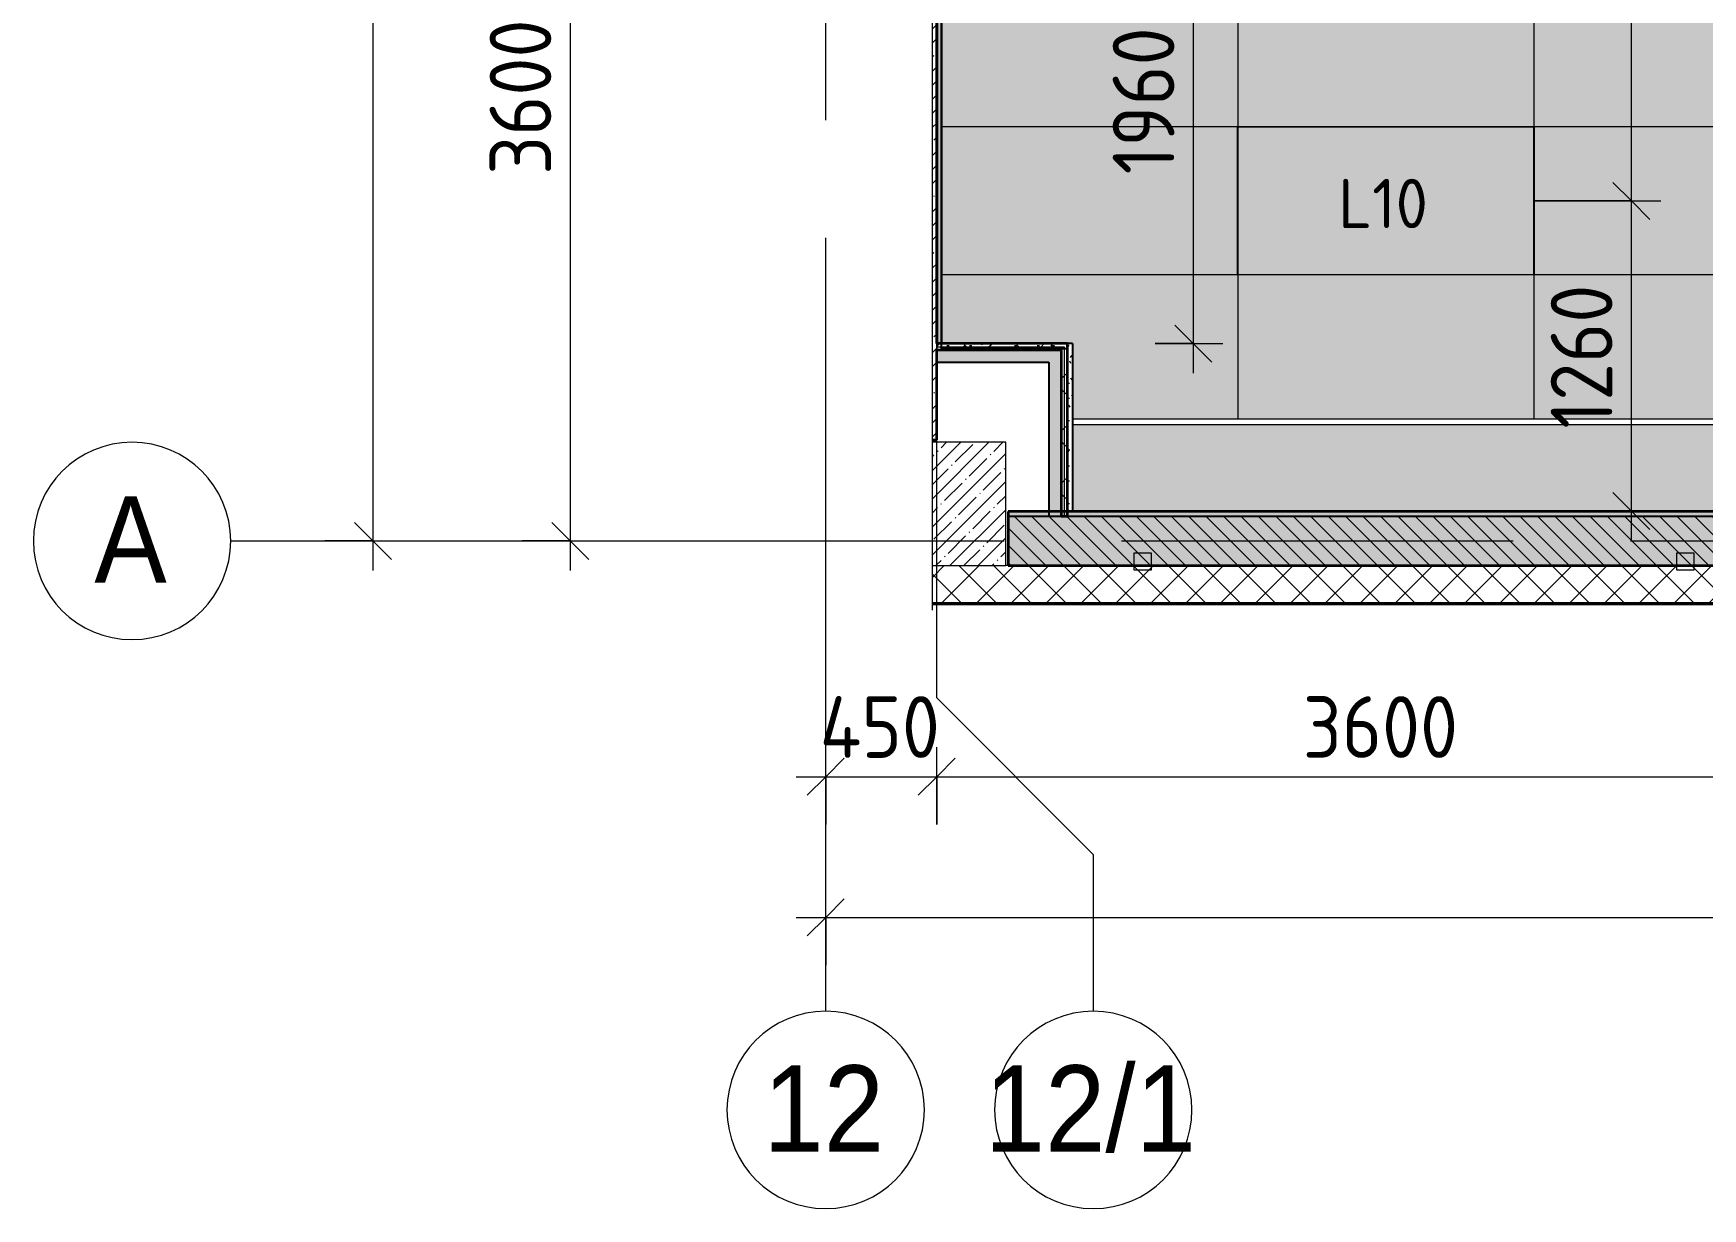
# Model space of a CAD drawing. Header units: millimetres. Extents: x 35098 to 231722, y -8553 to 29000.
# Drawn here: x 35098 to 41865, y -2706 to 2057 of the extents above; entities that cross this region are included whole.
import ezdxf

# ---------------------------------------------------------------- set-up
doc = ezdxf.new("R2010")
doc.units = ezdxf.units.MM
doc.linetypes.add('Осевая', pattern=[3175, 635, -476.25, 1587.5, -476.25])
for name, color, linetype, lineweight in [('A-ANNO-DIMS', 7, 'Continuous', 9), ('A-ANNO-DIMS-100', 7, 'Continuous', 9), ('A-CLNG-PATT', 7, 'Continuous', 9), ('A-DETL-GENF', 7, 'Continuous', 9), ('A-GLAZ', 7, 'Continuous', 9), ('A-GLAZ-1', 7, 'Continuous', 13), ('A-WALL', 7, 'Continuous', 9), ('E-LITE-EQPM-IDEN', 7, 'Continuous', 9), ('I-WALL', 7, 'Continuous', 9), ('S-COLS', 7, 'Continuous', 9), ('Оси', 7, 'Continuous', 9), ('Оси-1', 7, 'Continuous', 20), ('Оси-2', 7, 'Осевая', 9)]:
    doc.layers.add(name, color=color, linetype=linetype, lineweight=lineweight)
for name, color, linetype, lineweight, true_color in [('A-ANNO-NOTE', 1, 'Continuous', 9, 0xff0000), ('A-CLNG-1', 7, 'Continuous', 9, 0xc0c0c0), ('A-WALL-1', 7, 'Continuous', 25, 0x3c3c3c), ('A-WALL-2', 7, 'Continuous', 13, 0x3c3c3c), ('A-WALL-3', 7, 'Continuous', 35, 0x3c3c3c), ('A-WALL-FNSH-1', 7, 'Continuous', 9, 0x3c3c3c), ('A-WALL-FNSH-2', 7, 'Continuous', 13, 0x3c3c3c)]:
    doc.layers.add(name, color=color, linetype=linetype, lineweight=lineweight, true_color=true_color)
doc.layers.add('A-CLNG-PATT-1', color=7, linetype='Continuous', lineweight=9, transparency=1)
doc.styles.add('Arial', font='arial.ttf', dxfattribs={"width": 0.9, "height": 350})
doc.styles.add('GOST Common', font='GOST_Common.ttf', dxfattribs={"height": 200})
doc.styles.add('ISOCPEUR', font='isocpeur.ttf', dxfattribs={"width": 0.9, "height": 250})
doc.dimstyles.new('ISO-2_5_0_9К_БОЛЬШОЙ', dxfattribs={"dimscale": 304.8, "dimtxt": 248.995294, "dimasz": 0.492126, "dimexe": 0.393701, "dimexo": 0.984252, "dimgap": 0, "dimtad": 1, "dimdec": 0, "dimrnd": 10, "dimzin": 0, "dimdsep": 46, "dimtxsty": 'ISOCPEUR', "dimblk1": 'OBLIQUE', "dimblk2": 'OBLIQUE', "dimsah": 1, "dimcen": 0.09, "dimdle": 0.393701, "dimazin": 0, "dimtfac": 1, "dimtdec": 4, "dimtix": 1, "dimtmove": 0, "dimatfit": 3, "dimfxl": 1, "dimtvp": 1, "dimtolj": 1, "dimtzin": 0, "dimarcsym": 2})
doc.dimstyles.new('ISO-2_5_0_9К_БОЛЬШОЙ_1', dxfattribs={"dimscale": 304.8, "dimtxt": 248.995294, "dimasz": 0.492126, "dimexe": 0.393701, "dimexo": 0.984252, "dimgap": 0, "dimtad": 1, "dimdec": 0, "dimrnd": 10, "dimzin": 0, "dimdsep": 46, "dimtxsty": 'ISOCPEUR', "dimblk1": 'OBLIQUE', "dimblk2": 'OBLIQUE', "dimsah": 1, "dimcen": 0.09, "dimdle": 0.393701, "dimazin": 0, "dimtfac": 1, "dimtdec": 4, "dimtix": 1, "dimtmove": 2, "dimatfit": 3, "dimfxl": 1, "dimtvp": 1, "dimtolj": 1, "dimtzin": 0, "dimarcsym": 2})
pattern_1 = [(45, (0, 0), (-57.02463, 57.02463), []), (45, (57.025, 0), (-57.02463, 57.02463), [100.806, -20.161, 3.353, -16.808])]
pattern_2 = [(0, (0, 0), (121.92, 30.48), [10.058, -81.382, 10.058, -81.382, -487.68]), (0, (0, 0), (121.92, 30.48), [-182.88, 10.058, -172.822, 10.058, -81.382, -213.36]), (0, (0, 0), (121.92, 30.48), [-457.2, 10.058, -50.902, 10.058, -142.342]), (120, (45.72, 15.24), (-87.356454, 90.345817), [10.058, -81.382, 10.058, -81.382, -487.68]), (120, (45.72, 15.24), (-87.356454, 90.345817), [-182.88, 10.058, -172.822, 10.058, -81.382, -213.36]), (120, (45.72, 15.24), (-87.356454, 90.345817), [-457.2, 10.058, -50.902, 10.058, -142.342]), (240, (60.96, 76.2), (-34.563546, -120.825817), [10.058, -81.382, 10.058, -81.382, -487.68]), (240, (60.96, 76.2), (-34.563546, -120.825817), [-182.88, 10.058, -172.822, 10.058, -81.382, -213.36]), (240, (60.96, 76.2), (-34.563546, -120.825817), [-457.2, 10.058, -50.902, 10.058, -142.342])]
pattern_3 = [(45, (0, 0), (-106.066, 106.066), []), (135, (0, 0), (-106.066, -106.066), [])]

# ---------------------------------------------------------------- blocks, each defined once
blk = doc.blocks.new('BSC_Колонна _Прямоугольная - 500х500-V5-План расстановки осветительного оборудования 2 этажа в осях 12-23')
at = {"layer": 'S-COLS'}
h = blk.add_hatch(dxfattribs=at)
h.set_pattern_fill('FP_6', color=256, style=0, pattern_type=2)
h.set_pattern_definition([(45, (-38790, -150), (-57.02463, 57.02463), []), (45, (-38732.975, -150), (-57.02463, 57.02463), [100.806, -20.161, 3.353, -16.808])])
h.paths.add_polyline_path([(-47.3, -250), (250, -250), (250, 250), (-47.3, 250), (-47.3, 184.7)])
for p, q in [((250, 250), (-47.3, 250)), ((250, -250), (250, 250)), ((-47.3, -250), (250, -250))]:
    blk.add_line(p, q, dxfattribs=at)
blk = doc.blocks.new('120_Окно_СКБ_2Ст - 120_Окно_СКБ_2Ст 3100х2500 _мал_ створка слева-2_-22446420-План расстановки осветительного оборудования 2 этажа в осях 12-23')
at = {"layer": 'A-GLAZ-1'}
for p, q in [((-1550, -127), (-1550, -57)), ((-1550, -57), (-1480, -57)), ((-1480, -57), (-1480, -127)), ((-720, -127), (-720, -57)), ((-720, -57), (-650, -57)), ((-650, -57), (-650, -127)), ((1480, -127), (1480, -57)), ((1480, -57), (1550, -57)), ((1550, -57), (1550, -127)), ((-1480, -127), (-1550, -127)), ((-650, -127), (-720, -127)), ((1550, -127), (1480, -127))]:
    blk.add_line(p, q, dxfattribs=at)
blk = doc.blocks.new('DET_L_Линия разрыва - М100-30654842-План расстановки осветительного оборудования 2 этажа в осях 12-23')
at = {"layer": 'A-DETL-GENF'}
blk.add_line((24079.7, 0), (12339.9, 0), dxfattribs=at)
blk = doc.blocks.new('Ось сетки - D8-29747960-План расстановки осветительного оборудования 2 этажа в осях 12-23')
at = {"layer": 'Оси-1'}
for start, end in [(360, 180), (180, 360)]:
    blk.add_arc((0, 0), 4, start, end, dxfattribs=at)
blk = doc.blocks.new('DIMBLOCK12-План расстановки осветительного оборудования 2 этажа в осях 12-23')
at = {"layer": 'A-ANNO-DIMS-100', "lineweight": 20}
for p, q in [((37274.3, 3600), (37199.3, 3675)), ((37274.3, 3600), (37349.3, 3525)), ((37274.3, 0), (37199.3, 75)), ((37274.3, 0), (37349.3, -75))]:
    blk.add_line(p, q, dxfattribs=at)
at = {"layer": 'A-ANNO-DIMS-100'}
for p, q in [((37080.3, 3600), (37394.3, 3600)), ((37274.3, 3600), (37080.3, 3600)), ((37274.3, 3600), (37274.3, -120)), ((37080.3, 0), (37394.3, 0)), ((37274.3, 0), (37080.3, 0))]:
    blk.add_line(p, q, dxfattribs=at)
at = {"layer": 'A-ANNO-DIMS-100', "color": 0, "insert": (36947.7, 1484), "char_height": 250, "width": 758.478, "attachment_point": 1, "rotation": 90, "line_spacing_factor": 1.149209, "style": 'ISOCPEUR'}
blk.add_mtext('3600', dxfattribs=at)
blk = doc.blocks.new('_Oblique')
at = {"color": 0, "linetype": 'ByBlock', "lineweight": -2}
blk.add_line((-0.5, -0.5), (0.5, 0.5), dxfattribs=at)
blk = doc.blocks.new('DIMBLOCK13-План расстановки осветительного оборудования 2 этажа в осях 12-23')
at = {"layer": 'A-ANNO-DIMS-100', "lineweight": 20}
for p, q in [((36474.3, 27000), (36399.3, 27075)), ((36474.3, 27000), (36549.3, 26925)), ((36474.3, 0), (36399.3, 75)), ((36474.3, 0), (36549.3, -75))]:
    blk.add_line(p, q, dxfattribs=at)
at = {"layer": 'A-ANNO-DIMS-100'}
for p, q in [((36474.3, 27120), (36474.3, -120)), ((36280.3, 27000), (36594.3, 27000)), ((36474.3, 27000), (36280.3, 27000)), ((36280.3, 0), (36594.3, 0)), ((36474.3, 0), (36280.3, 0))]:
    blk.add_line(p, q, dxfattribs=at)
at = {"layer": 'A-ANNO-DIMS-100', "color": 0, "insert": (36147.7, 13572), "char_height": 250, "width": 948.097, "attachment_point": 1, "rotation": 90, "line_spacing_factor": 1.149209, "style": 'ISOCPEUR'}
blk.add_mtext('27000', dxfattribs=at)
blk = doc.blocks.new('DIMBLOCK14-План расстановки осветительного оборудования 2 этажа в осях 12-23')
at = {"layer": 'A-ANNO-DIMS-100'}
for p, q in [((38310, -1149.7), (38310, -835.8)), ((38760, -1149.7), (38760, -835.8)), ((38190, -955.8), (38760, -955.8)), ((38310, -955.8), (38310, -1149.7)), ((38760, -955.8), (38760, -1149.7))]:
    blk.add_line(p, q, dxfattribs=at)
at = {"layer": 'A-ANNO-DIMS-100', "lineweight": 20}
for p, q in [((38310, -955.8), (38385, -880.8)), ((38760, -955.8), (38835, -880.8)), ((38310, -955.8), (38235, -1030.8)), ((38760, -955.8), (38685, -1030.8))]:
    blk.add_line(p, q, dxfattribs=at)
at = {"layer": 'A-ANNO-DIMS-100', "color": 0, "insert": (38286, -629.2), "char_height": 250, "width": 597.589, "attachment_point": 1, "line_spacing_factor": 1.149209, "style": 'ISOCPEUR'}
blk.add_mtext('450', dxfattribs=at)
blk = doc.blocks.new('DIMBLOCK15-План расстановки осветительного оборудования 2 этажа в осях 12-23')
at = {"layer": 'A-ANNO-DIMS-100'}
for p, q in [((38760, -1149.7), (38760, -835.8)), ((42360, -1149.7), (42360, -835.8)), ((38760, -955.8), (42360, -955.8)), ((38760, -955.8), (38760, -1149.7)), ((42360, -955.8), (42360, -1149.7))]:
    blk.add_line(p, q, dxfattribs=at)
at = {"layer": 'A-ANNO-DIMS-100', "lineweight": 20}
for p, q in [((38760, -955.8), (38835, -880.8)), ((42360, -955.8), (42435, -880.8)), ((38760, -955.8), (38685, -1030.8)), ((42360, -955.8), (42285, -1030.8))]:
    blk.add_line(p, q, dxfattribs=at)
at = {"layer": 'A-ANNO-DIMS-100', "color": 0, "insert": (40244, -629.2), "char_height": 250, "width": 758.478, "attachment_point": 1, "line_spacing_factor": 1.149209, "style": 'ISOCPEUR'}
blk.add_mtext('3600', dxfattribs=at)
blk = doc.blocks.new('DIMBLOCK111-План расстановки осветительного оборудования 2 этажа в осях 12-23')
at = {"layer": 'A-ANNO-DIMS-100', "lineweight": 20}
for p, q in [((39800.2, 2761), (39725.2, 2836)), ((39800.2, 2761), (39875.2, 2686)), ((39800.2, 800), (39725.2, 875)), ((39800.2, 800), (39875.2, 725))]:
    blk.add_line(p, q, dxfattribs=at)
at = {"layer": 'A-ANNO-DIMS-100'}
for p, q in [((39706, 2761), (39920.2, 2761)), ((39800.2, 2761), (39706, 2761)), ((39800.2, 2761), (39800.2, 680)), ((39646.1, 800), (39920.2, 800)), ((39800.2, 800), (39646.1, 800))]:
    blk.add_line(p, q, dxfattribs=at)
at = {"layer": 'A-ANNO-DIMS-100', "color": 0, "insert": (39473.6, 1486), "char_height": 250, "width": 706.764, "attachment_point": 1, "rotation": 90, "line_spacing_factor": 1.149209, "style": 'ISOCPEUR'}
blk.add_mtext('1960', dxfattribs=at)
blk = doc.blocks.new('DIMBLOCK118-План расстановки осветительного оборудования 2 этажа в осях 12-23')
at = {"layer": 'A-ANNO-DIMS-100'}
for p, q in [((38310, -1719.8), (38310, -1405.8)), ((84560, -1719.8), (84560, -1405.8)), ((38190, -1525.8), (84680, -1525.8)), ((38310, -1525.8), (38310, -1719.8)), ((84560, -1525.8), (84560, -1719.8))]:
    blk.add_line(p, q, dxfattribs=at)
at = {"layer": 'A-ANNO-DIMS-100', "lineweight": 20}
for p, q in [((38310, -1525.8), (38385, -1450.8)), ((84560, -1525.8), (84635, -1450.8)), ((38310, -1525.8), (38235, -1600.8)), ((84560, -1525.8), (84485, -1600.8))]:
    blk.add_line(p, q, dxfattribs=at)
at = {"layer": 'A-ANNO-DIMS-100', "color": 0, "insert": (61028, -1199.2), "char_height": 250, "width": 976.828, "attachment_point": 1, "line_spacing_factor": 1.149209, "style": 'ISOCPEUR'}
blk.add_mtext('46250', dxfattribs=at)
blk = doc.blocks.new('DIMBLOCK160-План расстановки осветительного оборудования 2 этажа в осях 12-23')
at = {"layer": 'A-ANNO-DIMS-100', "lineweight": 20}
for p, q in [((41576.1, 1378.6), (41501.1, 1453.6)), ((41576.1, 1378.6), (41651.1, 1303.6)), ((41576.1, 121), (41501.1, 196)), ((41576.1, 121), (41651.1, 46))]:
    blk.add_line(p, q, dxfattribs=at)
at = {"layer": 'A-ANNO-DIMS-100'}
for p, q in [((41180, 1378.6), (41696.1, 1378.6)), ((41576.1, 1378.6), (41180, 1378.6)), ((41576.1, 1), (41576.1, 1378.6)), ((41770, 121), (41456.1, 121)), ((41576.1, 121), (41770, 121))]:
    blk.add_line(p, q, dxfattribs=at)
at = {"layer": 'A-ANNO-DIMS-100', "color": 0, "insert": (41249.4, 455.3), "char_height": 250, "width": 706.764, "attachment_point": 1, "rotation": 90, "line_spacing_factor": 1.149209, "style": 'ISOCPEUR'}
blk.add_mtext('1260', dxfattribs=at)
blk = doc.blocks.new('DIMBLOCK161-План расстановки осветительного оборудования 2 этажа в осях 12-23')
at = {"layer": 'A-ANNO-DIMS-100', "lineweight": 20}
for p, q in [((41576.1, 3778.6), (41501.1, 3853.6)), ((41576.1, 3778.6), (41651.1, 3703.6)), ((41576.1, 1378.6), (41501.1, 1453.6)), ((41576.1, 1378.6), (41651.1, 1303.6))]:
    blk.add_line(p, q, dxfattribs=at)
at = {"layer": 'A-ANNO-DIMS-100'}
for p, q in [((41180, 3778.6), (41696.1, 3778.6)), ((41576.1, 3778.6), (41180, 3778.6)), ((41576.1, 1378.6), (41576.1, 3778.6)), ((41180, 1378.6), (41696.1, 1378.6)), ((41576.1, 1378.6), (41180, 1378.6))]:
    blk.add_line(p, q, dxfattribs=at)
at = {"layer": 'A-ANNO-DIMS-100', "color": 0, "insert": (41249.4, 2250.6), "char_height": 250, "width": 787.208, "attachment_point": 1, "rotation": 90, "line_spacing_factor": 1.149209, "style": 'ISOCPEUR'}
blk.add_mtext('2400', dxfattribs=at)

msp = doc.modelspace()

# ---------------------------------------------------------------- hatches: boundary and pattern name
at = {"layer": 'A-ANNO-NOTE'}
for points in [[(47015.5, 495), (47389, 495), (47389, 7049), (46759, 7049), (46759, 7659), (44211, 7659), (44211, 7049), (42889, 7049), (42889, 7679), (39061, 7679), (39061, 7379), (38781, 7379), (38781, 800), (39310, 800), (39310, 495), (45561, 495)], [(41180.1, 1078.3), (39980.1, 1078.3), (39980.1, 1678.3), (41180.1, 1678.3), (41180.1, 1492.8)]]:
    msp.add_hatch(color=256, dxfattribs=at).paths.add_polyline_path(points)
at = {"layer": 'A-CLNG-PATT'}
h = msp.add_hatch(dxfattribs=at)
h.set_pattern_fill('FP_48', color=256, style=0, pattern_type=2)
h.set_pattern_definition([(0, (44781, 7079.5), (0, 600), []), (90, (44781, 7079.5), (-1200, 7e-14), [])])
h.paths.add_polyline_path([(47015.5, 495), (47389, 495), (47389, 7049), (46759, 7049), (46759, 7659), (44211, 7659), (44211, 7049), (42889, 7049), (42889, 7679), (39061, 7679), (39061, 7379), (38781, 7379), (38781, 800), (39310, 800), (39310, 495), (45561, 495)])
h.paths.add_polyline_path([(45980.1, 1078.3), (44780.1, 1078.3), (44780.1, 1678.3), (45980.1, 1678.3), (45980.1, 1492.8)])
h.paths.add_polyline_path([(42380.1, 1078.3), (42380.1, 1678.3), (43580.1, 1678.3), (43580.1, 1078.3), (42652, 1078.3)])
h.paths.add_polyline_path([(39980.1, 1078.3), (39980.1, 1678.3), (41180.1, 1678.3), (41180.1, 1078.3)])
h.paths.add_polyline_path([(45980.1, 3478.3), (44780.1, 3478.3), (44780.1, 4078.3), (45980.1, 4078.3)])
h.paths.add_polyline_path([(42380.1, 3478.3), (42380.1, 4078.3), (43580.1, 4078.3), (43580.1, 3478.3)])
h.paths.add_polyline_path([(41180.1, 3478.3), (39980.1, 3478.3), (39980.1, 4078.3), (41180.1, 4078.3), (41180.1, 3809.1)])
h.paths.add_polyline_path([(44780.1, 5878.3), (44780.1, 6478.3), (45980.1, 6478.3), (45980.1, 5878.3)])
h.paths.add_polyline_path([(42380.1, 5878.3), (42380.1, 6478.3), (43580.1, 6478.3), (43580.1, 5878.3)])
h.paths.add_polyline_path([(39980.1, 5878.3), (39980.1, 6478.3), (41180.1, 6478.3), (41180.1, 5878.3)])
at = {"layer": 'A-CLNG-PATT-1'}
h = msp.add_hatch(color=256, dxfattribs=at)
h.paths.add_polyline_path([(44106.5, 121), (47389, 121), (47389, 470), (43710, 470), (43710, 121)])
h.paths.add_polyline_path([(39743, 121), (42889, 121), (42889, 470), (39310, 470), (39310, 121)])
at = {"layer": 'A-WALL'}
h = msp.add_hatch(dxfattribs=at)
h.set_pattern_fill('FP_35', color=256, style=0, pattern_type=2)
h.set_pattern_definition([(135, (0, 0), (-35.35534, -35.35534), [])])
h.paths.add_polyline_path([(42910, -100), (42910, 100), (39050, 100), (39050, -100), (42652, -100)])
h = msp.add_hatch(dxfattribs=at)
h.set_pattern_fill('FP_20', color=256, style=0, pattern_type=2)
h.set_pattern_definition([(45, (0, 0), (-70.71068, 70.71068), []), (135, (0, 0), (-70.71068, -70.71068), [])])
h.paths.add_polyline_path([(74650.8, -250), (75700, -250), (75700, -100), (38742.7, -100), (38742.7, -250), (73923.6, -250)])
at = {"layer": 'I-WALL'}
h = msp.add_hatch(dxfattribs=at)
h.set_pattern_fill('FP_17', color=256, style=0, pattern_type=2)
h.set_pattern_definition(pattern_1)
h.paths.add_polyline_path([(38760, 410), (38760, 7400), (38742.7, 7400), (38742.7, 410)])
h = msp.add_hatch(dxfattribs=at)
h.set_pattern_fill('FP_46', color=256, style=0, pattern_type=2)
h.set_pattern_definition(pattern_2)
h.paths.add_polyline_path([(38760, 800), (38780, 800), (38780, 7380), (38760, 7380), (38760, 1492.8)])
h = msp.add_hatch(dxfattribs=at)
h.set_pattern_fill('FP_55', color=256, style=0, pattern_type=2)
h.set_pattern_definition(pattern_3)
h.paths.add_polyline_path([(39277.5, 787.5), (39290, 787.5), (39290, 800), (38760, 800), (38760, 787.5), (39015.8, 787.5)])
h = msp.add_hatch(dxfattribs=at)
h.set_pattern_fill('FP_55', color=256, style=0, pattern_type=2)
h.set_pattern_definition(pattern_3)
h.paths.add_polyline_path([(39265, 775), (39277.5, 775), (39277.5, 787.5), (38760, 787.5), (38760, 775), (39015.8, 775)])
for points in [[(39215, 725), (39265, 725), (39265, 775), (38760, 775), (38760, 725), (39015.8, 725)], [(39265, 100), (39265, 725), (39215, 725), (39215, 100)]]:
    msp.add_hatch(color=256, dxfattribs=at).paths.add_polyline_path(points)
h = msp.add_hatch(dxfattribs=at)
h.set_pattern_fill('FP_46', color=256, style=0, pattern_type=2)
h.set_pattern_definition(pattern_2)
h.paths.add_polyline_path([(39290, 780), (39290, 800), (38780, 800), (38780, 780), (39015.8, 780)])
h = msp.add_hatch(dxfattribs=at)
h.set_pattern_fill('FP_55', color=256, style=0, pattern_type=2)
h.set_pattern_definition(pattern_3)
h.paths.add_polyline_path([(39265, 100), (39277.5, 100), (39277.5, 775), (39265, 775), (39265, 334.7)])
h = msp.add_hatch(dxfattribs=at)
h.set_pattern_fill('FP_55', color=256, style=0, pattern_type=2)
h.set_pattern_definition(pattern_3)
h.paths.add_polyline_path([(39290, 100), (39290, 787.5), (39277.5, 787.5), (39277.5, 100)])
h = msp.add_hatch(dxfattribs=at)
h.set_pattern_fill('FP_46', color=256, style=0, pattern_type=2)
h.set_pattern_definition(pattern_2)
h.paths.add_polyline_path([(39290, 120), (39310, 121), (39310, 800), (39290, 800), (39290, 334.7)])
h = msp.add_hatch(dxfattribs=at)
h.set_pattern_fill('FP_17', color=256, style=0, pattern_type=2)
h.set_pattern_definition(pattern_1)
h.paths.add_polyline_path([(65196.6, -100), (65410, -100), (65410, 120), (61410, 120), (61410, -100), (64469.4, -100)])
h.paths.add_polyline_path([(60910, -100), (60910, 120), (56910, 120), (56910, -100), (60105.9, -100)])
h.paths.add_polyline_path([(52410, -100), (56410, -100), (56410, 120), (52410, 120), (52410, 65.6)])
h.paths.add_polyline_path([(51379, -100), (51910, -100), (51910, 120), (47910, 120), (47910, -100), (49924.5, -100)])
h.paths.add_polyline_path([(47410, -100), (47410, 120), (43410, 120), (43410, -100), (47015.5, -100)])
h.paths.add_polyline_path([(42910, -100), (42910, 120), (39050, 120), (39050, -100), (42652, -100)])
h = msp.add_hatch(dxfattribs=at)
h.set_pattern_fill('FP_46', color=256, style=0, pattern_type=2)
h.set_pattern_definition(pattern_2)
h.paths.add_polyline_path([(42890, 100), (42890, 120), (39290, 120), (39290, 100), (42652, 100)])

# ---------------------------------------------------------------- linework, layer by layer
at = {"layer": 'A-ANNO-NOTE'}
for p, q in [((38781, 7379), (38781, 800)), ((39980.1, 1078.3), (39980.1, 1678.3)), ((39980.1, 1678.3), (41180.1, 1678.3)), ((39982.5, 1678.6), (41182.5, 1678.6)), ((39982.5, 1078.6), (39982.5, 1678.6)), ((41180.1, 1678.3), (41180.1, 1492.8)), ((41182.5, 1678.6), (41182.5, 1078.6)), ((41180.1, 1492.8), (41180.1, 1078.3)), ((41180.1, 1078.3), (39980.1, 1078.3)), ((41182.5, 1078.6), (39982.5, 1078.6)), ((38781, 800), (39310, 800)), ((39310, 800), (39310, 495)), ((39310, 495), (45561, 495))]:
    msp.add_line(p, q, dxfattribs=at)
at = {"layer": 'A-CLNG-1'}
for p, q in [((39980.1, 1078.3), (39980.1, 1678.3)), ((39980.1, 1678.3), (41180.1, 1678.3)), ((41180.1, 1678.3), (41180.1, 1078.3)), ((41180.1, 1078.3), (39980.1, 1078.3)), ((38781, 801), (38781, 800)), ((39310, 495), (47389, 495)), ((42889, 470), (39310, 470)), ((39310, 121), (39311, 121))]:
    msp.add_line(p, q, dxfattribs=at)
at = {"layer": 'A-WALL'}
for p, q in [((38760, 800), (38760, 775)), ((38760, 787.5), (39277.5, 787.5)), ((39277.5, 787.5), (39277.5, 100)), ((38742.7, -250), (75850, -250))]:
    msp.add_line(p, q, dxfattribs=at)
at = {"layer": 'A-WALL-1'}
for p, q in [((38780, 780), (38780, 7380)), ((38780, 780), (39290, 780)), ((39310, 800), (39290, 800)), ((39310, 800), (39310, 120)), ((38760, 725), (39215, 725)), ((39215, 725), (39215, 100)), ((39050, 100), (39265, 100)), ((39290, 100), (42890, 100))]:
    msp.add_line(p, q, dxfattribs=at)
at = {"layer": 'A-WALL-2'}
msp.add_line((39050, -100), (39040, -100), dxfattribs=at)
at = {"layer": 'A-WALL-3'}
for p, q in [((38760, 800), (38760, 7400)), ((38760, 7380), (38760, 800)), ((39290, 800), (38760, 800)), ((38760, 410), (38760, 775)), ((38760, 775), (39265, 775)), ((39265, 775), (39265, 100)), ((39290, 100), (39290, 800)), ((38742.7, 410), (38760, 410)), ((42910, 120), (39050, 120)), ((39050, 120), (39050, -100)), ((39265, 100), (39290, 100)), ((39050, -100), (42910, -100))]:
    msp.add_line(p, q, dxfattribs=at)
at = {"layer": 'A-WALL-FNSH-1'}
msp.add_line((38742.7, -258), (75858, -258), dxfattribs=at)
at = {"layer": 'A-WALL-FNSH-2'}
for p, q in [((38781, 801), (38781, 7380)), ((39311, 801), (38781, 801)), ((39311, 121), (39311, 801)), ((42889, 121), (39311, 121)), ((38742.7, -253), (75853, -253))]:
    msp.add_line(p, q, dxfattribs=at)
at = {"layer": 'Оси'}
for p, q in [((38760, -636.3), (38760, 1863.7)), ((38310, -1906.3), (38310, 593.7)), ((35898.2, 0), (38398.2, 0)), ((38760, -636.3), (39395, -1271.3)), ((39395, -1271.3), (39395, -1906.3))]:
    msp.add_line(p, q, dxfattribs=at)
at = {"layer": 'Оси-2'}
for p, q in [((38310, 593.7), (38310, 21277.7)), ((38760, 1863.7), (38760, 12700)), ((38398.2, 0), (82450, 0))]:
    msp.add_line(p, q, dxfattribs=at)

# ---------------------------------------------------------------- block references
at = {"layer": 'A-DETL-GENF', "rotation": 270.0000000000003}
msp.add_blockref('DET_L_Линия разрыва - М100-30654842-План расстановки осветительного оборудования 2 этажа в осях 12-23', (38742.7, 23799.7), dxfattribs=at)
at = {"layer": 'A-GLAZ', "rotation": 180}
msp.add_blockref('120_Окно_СКБ_2Ст - 120_Окно_СКБ_2Ст 3100х2500 _мал_ створка слева-2_-22446420-План расстановки осветительного оборудования 2 этажа в осях 12-23', (41110, -175), dxfattribs=at)
at = {"layer": 'S-COLS'}
msp.add_blockref('BSC_Колонна _Прямоугольная - 500х500-V5-План расстановки осветительного оборудования 2 этажа в осях 12-23', (38790, 150), dxfattribs=at)
at = {"layer": 'Оси-1', "xscale": 99.99999999999993, "yscale": 99.99999999999993, "zscale": 99.99999999999993, "rotation": 269.9999999999994}
msp.add_blockref('Ось сетки - D8-29747960-План расстановки осветительного оборудования 2 этажа в осях 12-23', (35498.2, 0), dxfattribs=at)
at = {"layer": 'Оси-1', "xscale": 99.99999999999993, "yscale": 99.99999999999993, "zscale": 99.99999999999993}
for p in [(38310, -2306.3), (39395, -2306.3)]:
    msp.add_blockref('Ось сетки - D8-29747960-План расстановки осветительного оборудования 2 этажа в осях 12-23', p, dxfattribs=at)

# ---------------------------------------------------------------- texts
at = {"layer": 'E-LITE-EQPM-IDEN', "insert": (40387.9, 1467.9), "char_height": 200, "width": 472.996, "attachment_point": 1, "style": 'GOST Common'}
msp.add_mtext('L10', dxfattribs=at)
at = {"layer": 'Оси', "char_height": 350, "attachment_point": 1, "style": 'Arial'}
for s, insert, width in [('\\fArial|b0|i0|c204|p34|;\\W.9;А', (35345.4, 181), 360.759), ('12', (38057.4, -2125.6), 606.076), ('12/1', (38954.7, -2125.6), 1060.633)]:
    msp.add_mtext(s, dxfattribs=dict(at, insert=insert, width=width))

# ---------------------------------------------------------------- dimensions: what is measured, and where the dimension line sits
at = {"layer": 'A-ANNO-DIMS'}
dim = msp.add_linear_dim(base=(36474.3, 0), p1=(36580.3, 27000), p2=(36580.3, 0), angle=90, dimstyle='ISO-2_5_0_9К_БОЛЬШОЙ_1', override={"dimpost": '<>', "dimfxl": 26999.999823}, dxfattribs=at)
dim.commit()
dim.dimension.update_dxf_attribs({"geometry": 'DIMBLOCK13-План расстановки осветительного оборудования 2 этажа в осях 12-23', "text_midpoint": (36314.3, 14046), "dimtype": 160, "text_rotation": 90})
for base, p1, p2, override, picture, middle in [((41576.1, 3778.6), (40880, 1378.6), (40880, 3778.6), {"dimpost": '<>', "dimfxl": 2400}, 'DIMBLOCK161-План расстановки осветительного оборудования 2 этажа в осях 12-23', (41451.1, 2578.6)), ((37274.3, 0), (37380.3, 3600), (37380.3, 0), {"dimpost": '<>', "dimfxl": 3600}, 'DIMBLOCK12-План расстановки осветительного оборудования 2 этажа в осях 12-23', (37149.3, 1800)), ((39800.2, 800), (39406, 2761), (39346.1, 800), {"dimpost": '<>', "dimfxl": 1961.910402}, 'DIMBLOCK111-План расстановки осветительного оборудования 2 этажа в осях 12-23', (39675.2, 1780.5)), ((41576.1, 1378.6), (41470, 121), (40880, 1378.6), {"dimpost": '<>', "dimfxl": 1389.148028}, 'DIMBLOCK160-План расстановки осветительного оборудования 2 этажа в осях 12-23', (41451.1, 749.8))]:
    dim = msp.add_linear_dim(base=base, p1=p1, p2=p2, angle=90, dimstyle='ISO-2_5_0_9К_БОЛЬШОЙ', override=override, dxfattribs=at)
    dim.commit()
    dim.dimension.update_dxf_attribs({"geometry": picture, "text_midpoint": middle})
for base, p1, p2, override, picture, middle in [((38760, -955.8), (38310, -849.7), (38760, -849.7), {"dimpost": '<>', "dimfxl": 450}, 'DIMBLOCK14-План расстановки осветительного оборудования 2 этажа в осях 12-23', (38535, -830.8)), ((42360, -955.8), (38760, -849.7), (42360, -849.7), {"dimpost": '<>', "dimfxl": 3600}, 'DIMBLOCK15-План расстановки осветительного оборудования 2 этажа в осях 12-23', (40560, -830.8)), ((84560, -1525.8), (38310, -1419.8), (84560, -1419.8), {"dimpost": '<>', "dimfxl": 46250}, 'DIMBLOCK118-План расстановки осветительного оборудования 2 этажа в осях 12-23', (61435, -1400.8))]:
    dim = msp.add_linear_dim(base=base, p1=p1, p2=p2, dimstyle='ISO-2_5_0_9К_БОЛЬШОЙ', override=override, dxfattribs=at)
    dim.commit()
    dim.dimension.update_dxf_attribs({"geometry": picture, "text_midpoint": middle})

doc.saveas('drawing.dxf')
